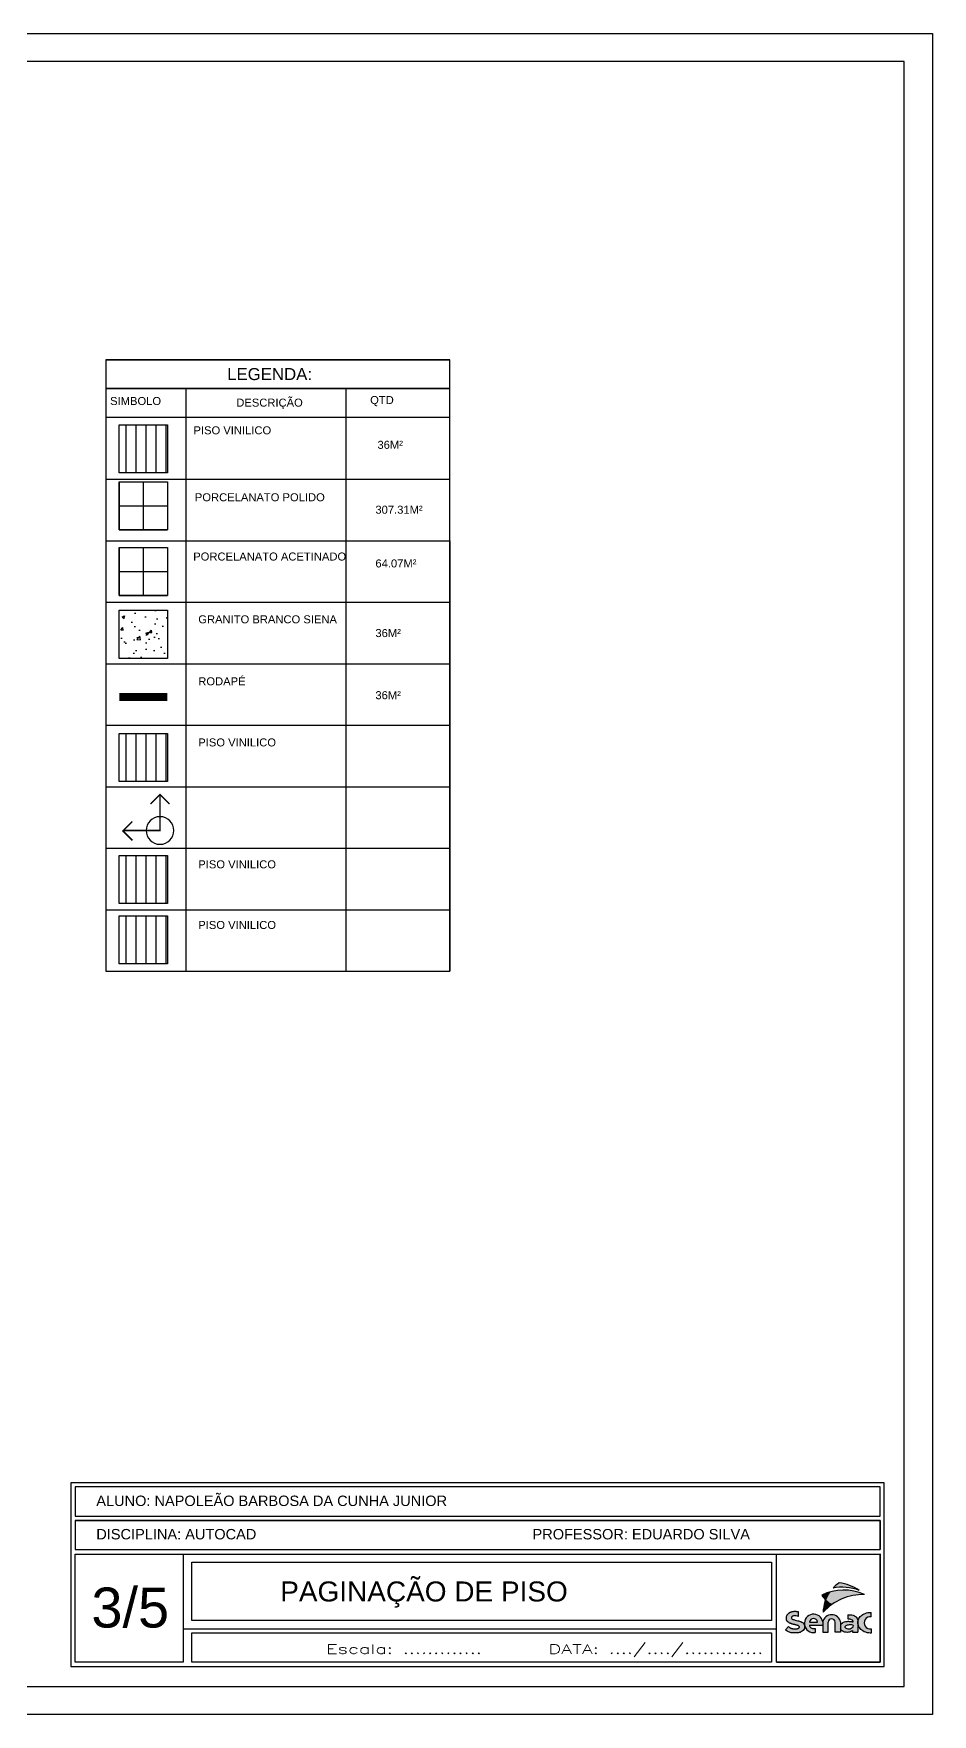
# Model space of a CAD drawing. Extents: x -39 to 242, y 20 to 69.
# Drawn here: x 141.49 to 152.71, y 37.49 to 58.49 of the extents above; entities that cross this region are included whole.
import ezdxf
from ezdxf.enums import TextEntityAlignment as Align

# ---------------------------------------------------------------- set-up
doc = ezdxf.new("R2010")
doc.units = 0
doc.header["$MEASUREMENT"] = 0
doc.layers.get('0').update_dxf_attribs({"linetype": 'CONTINUOUS'})
for name, color, linetype in [('01', 1, 'CONTINUOUS'), ('02', 2, 'CONTINUOUS'), ('CARIMBO', 2, 'CONTINUOUS'), ('hatch', 1, 'CONTINUOUS'), ('MOBILIARIO', 2, 'CONTINUOUS'), ('PRANCHA', 2, 'CONTINUOUS'), ('RODAPE', 160, 'CONTINUOUS'), ('Texto', 2, 'CONTINUOUS')]:
    doc.layers.add(name, color=color, linetype=linetype)
doc.styles.add('COPLAND', font='arial.ttf', dxfattribs={"height": 0.4})
doc.styles.add('R100-100', font='arial.ttf', dxfattribs={"height": 0.26})
doc.styles.add('R80-100', font='arial.ttf', dxfattribs={"height": 0.2})
doc.styles.add('ROMANS', font='romans.shx')

# ---------------------------------------------------------------- blocks, each defined once
blk = doc.blocks.new('dhsui')
at = {"layer": 'Texto', "color": 10, "const_width": 0.01942482417322192}
for points in [[(197.8058375287938, 84.81138902836415), (197.8058375287938, 85.26125067766611), (198.2556991780958, 85.26125067766611)], [(198.137558577842, 85.37939127791947), (198.2556991780958, 85.26125067766611), (198.137558577842, 85.14311007741276)], [(197.9185789686518, 84.91687936226384), (197.800438368398, 84.79873876200958), (197.6822977681447, 84.91687936226384)]]:
    blk.add_lwpolyline(points, dxfattribs=at)
at = {"layer": 'Texto', "color": 10}
blk.add_circle((197.8058375287938, 85.26125067766611), 0.1722280588032096, dxfattribs=at)
blk = doc.blocks.new('senac df')
at = {"layer": '01', "true_color": 0x293189}
h = blk.add_hatch(color=177, dxfattribs=at)
h.dxf.hatch_style = 1
h.paths.add_polyline_path([(23.12471126328184, 82.12019125206895, 0.122060802589952), (22.6253476645162, 82.30675493716714, 0.05607907093259493), (22.47227989289519, 82.1776000858851, -0.137222284474121)])
at = {"layer": '01', "true_color": 0xf8991e}
h = blk.add_hatch(color=30, dxfattribs=at)
h.dxf.hatch_style = 1
h.paths.add_polyline_path([(22.44204722868611, 81.76714917624855, -0.07746554295554431), (22.28575715491785, 81.88065218743425, 0.08687936141240542), (22.22726702009857, 81.57732143022167, -0.05318235970607735)])
h.paths.add_polyline_path([(22.39205478295402, 82.07984694884334, 0.04275965867840641), (22.18967337267238, 82.00361093599624, 0.0624523624756864), (22.28575715491785, 81.88065218743425, -0.06327505743186186)])
at = {"layer": '01', "true_color": 0xf26722}
h = blk.add_hatch(color=30, dxfattribs=at)
h.dxf.hatch_style = 1
h.paths.add_polyline_path([(22.44204722868611, 81.76714917624855, -0.1612747070521967), (23.25427099141837, 82.01639403080233, 0.1759057720063292), (22.39205478295402, 82.07984694884334, 0.06327505743186185), (22.28575715491785, 81.88065218743425, 0.0774655429555441)])
at = {"layer": '01', "true_color": 0x293189}
h = blk.add_hatch(color=177, dxfattribs=at)
h.dxf.hatch_style = 1
edge = h.paths.add_edge_path()
edge.add_spline(control_points=[(21.28400685629879, 81.13305418256323), (21.31646558337513, 81.11050911736248), (21.3747886334079, 81.06999930431274), (21.46562045382725, 81.0552096680025), (21.53128894327458, 81.05705917596401), (21.5718536865905, 81.05751180781141), (21.60434446767719, 81.05603429598374), (21.64784580459252, 81.0698664943803), (21.70033816715232, 81.094840833678), (21.75194185663629, 81.14053388243957), (21.76848782056344, 81.20719545105936), (21.75667407279239, 81.26179791722407), (21.73451244703251, 81.29884620810407), (21.7096236962975, 81.32326614640034), (21.67422464339397, 81.33963028758842), (21.63313200922257, 81.35291171285714), (21.58705951632012, 81.36043488389714), (21.53722064302235, 81.3755501828267), (21.48976503443583, 81.38680828744928), (21.45439555545753, 81.39937515608788), (21.43538372580585, 81.4221155861822), (21.43653274155031, 81.44372399995845), (21.44174935233349, 81.46280102205684), (21.46359033081978, 81.47367682720814), (21.48784753422252, 81.48556003062313), (21.52058544475745, 81.49172442414638), (21.56205142004298, 81.48524354291777), (21.59215934880299, 81.47655709050045), (21.61002540335551, 81.47140254685871)], knot_values=[0, 0, 0, 0, 0.1170465418040239, 0.2103135867818472, 0.2692988181208128, 0.3144219548998243, 0.3321721094722924, 0.366324336470911, 0.4490840558350866, 0.5070681563274516, 0.5654376660436878, 0.6459643796785843, 0.6674534803110195, 0.6943818134907365, 0.7491463655181009, 0.78236154089769, 0.8239652090854733, 0.8887703709138945, 0.9383756955747148, 0.9703618881101811, 1.000752297367376, 1.017988205684793, 1.033835485385243, 1.057256855152789, 1.085894329854917, 1.116536913852712, 1.154789815442737, 1.210616922878685, 1.210616922878685, 1.210616922878685, 1.210616922878685], degree=3, periodic=0)
edge.add_line((21.61002540335551, 81.47140254685871), (21.61027989235822, 81.58064914836669))
edge.add_line((21.61027989235822, 81.58064914836669), (21.60141912716766, 81.58224368998309))
edge.add_line((21.60141912716766, 81.58224368998309), (21.59255245922158, 81.58379822849547))
edge.add_line((21.59255245922158, 81.58379822849547), (21.58367398576451, 81.58527276079981))
edge.add_line((21.58367398576451, 81.58527276079981), (21.57477780404093, 81.5866272837921))
edge.add_line((21.57477780404093, 81.5866272837921), (21.56341220626393, 81.58811550501335))
edge.add_line((21.56341220626393, 81.58811550501335), (21.55690947087701, 81.58881849025856))
edge.add_line((21.55690947087701, 81.58881849025856), (21.54793426751366, 81.58960031447236))
edge.add_line((21.54793426751366, 81.58960031447236), (21.53893845257091, 81.5901616052132))
edge.add_line((21.53893845257091, 81.5901616052132), (21.52992811838224, 81.5904968183754))
edge.add_line((21.52992811838224, 81.5904968183754), (21.52090935728112, 81.59060040985335))
edge.add_line((21.52090935728112, 81.59060040985335), (21.51188826160103, 81.59046683554136))
edge.add_line((21.51188826160103, 81.59046683554136), (21.50287092367547, 81.59009055133383))
edge.add_line((21.50287092367547, 81.59009055133383), (21.4938634358379, 81.58946601312509))
edge.add_line((21.4938634358379, 81.58946601312509), (21.48089127582807, 81.58811550501335))
edge.add_line((21.48089127582807, 81.58811550501335), (21.47590260101572, 81.58744991233503))
edge.add_line((21.47590260101572, 81.58744991233503), (21.46696583646846, 81.58604555323193))
edge.add_line((21.46696583646846, 81.58604555323193), (21.45807527793971, 81.58436610752086))
edge.add_line((21.45807527793971, 81.58436610752086), (21.44924471851154, 81.58240303974635))
edge.add_line((21.44924471851154, 81.58240303974635), (21.44048795126605, 81.58014781445293))
edge.add_line((21.44048795126605, 81.58014781445293), (21.4318187692853, 81.57759189618508))
edge.add_line((21.4318187692853, 81.57759189618508), (21.42325096565139, 81.57472674948737))
edge.add_line((21.42325096565139, 81.57472674948737), (21.41479833344638, 81.57154383890429))
edge.add_line((21.41479833344638, 81.57154383890429), (21.40647466575237, 81.56803462898036))
edge.add_line((21.40647466575237, 81.56803462898036), (21.39902077334204, 81.56454898157668))
edge.add_line((21.39902077334204, 81.56454898157668), (21.39027144124424, 81.56000519410588))
edge.add_line((21.39027144124424, 81.56000519410588), (21.38242980410651, 81.55547812968182))
edge.add_line((21.38242980410651, 81.55547812968182), (21.37479212306688, 81.55061024757843))
edge.add_line((21.37479212306688, 81.55061024757843), (21.36738167581602, 81.54540240325956))
edge.add_line((21.36738167581602, 81.54540240325956), (21.36022174004463, 81.53985545218903))
edge.add_line((21.36022174004463, 81.53985545218903), (21.35333559344336, 81.53397024983066))
edge.add_line((21.35333559344336, 81.53397024983066), (21.34674651370291, 81.52774765164827))
edge.add_line((21.34674651370291, 81.52774765164827), (21.34047777851395, 81.5211885131057))
edge.add_line((21.34047777851395, 81.5211885131057), (21.33740300136958, 81.51770406059543))
edge.add_line((21.33740300136958, 81.51770406059543), (21.32900341072503, 81.5070769325958))
edge.add_line((21.32900341072503, 81.5070769325958), (21.32386827407533, 81.49956066537389))
edge.add_line((21.32386827407533, 81.49956066537389), (21.31918714589766, 81.49176965823648))
edge.add_line((21.31918714589766, 81.49176965823648), (21.31499959976189, 81.48372822549725))
edge.add_line((21.31499959976189, 81.48372822549725), (21.31134520923789, 81.47546068146984))
edge.add_line((21.31134520923789, 81.47546068146984), (21.30705412994644, 81.46305142626989))
edge.add_line((21.30705412994644, 81.46305142626989), (21.30579287346346, 81.45834451935376))
edge.add_line((21.30579287346346, 81.45834451935376), (21.30394640300157, 81.44954458348867))
edge.add_line((21.30394640300157, 81.44954458348867), (21.30271491121314, 81.44061594170078))
edge.add_line((21.30271491121314, 81.44061594170078), (21.3020883785785, 81.43158300435645))
edge.add_line((21.3020883785785, 81.43158300435645), (21.30200122359611, 81.42560140269401))
edge.add_line((21.30200122359611, 81.42560140269401), (21.30262388800599, 81.4133256592191))
edge.add_line((21.30262388800599, 81.4133256592191), (21.30381150133709, 81.4042287907934))
edge.add_line((21.30381150133709, 81.4042287907934), (21.30564397282161, 81.39526330037161))
edge.add_line((21.30564397282161, 81.39526330037161), (21.30814542054489, 81.38651251626551))
edge.add_line((21.30814542054489, 81.38651251626551), (21.31133996259226, 81.37805976678688))
edge.add_line((21.31133996259226, 81.37805976678688), (21.31625623466846, 81.3681932247544))
edge.add_line((21.31625623466846, 81.3681932247544), (21.3198973691189, 81.36237360832531))
edge.add_line((21.3198973691189, 81.36237360832531), (21.3252330157514, 81.3552248669752))
edge.add_line((21.3252330157514, 81.3552248669752), (21.33118521595607, 81.34851947596981))
edge.add_line((21.33118521595607, 81.34851947596981), (21.33768033002407, 81.34223453915264))
edge.add_line((21.33768033002407, 81.34223453915264), (21.34464471824657, 81.33634716036723))
edge.add_line((21.34464471824657, 81.33634716036723), (21.35200474091472, 81.33083444345712))
edge.add_line((21.35200474091472, 81.33083444345712), (21.35968675831968, 81.32567349226582))
edge.add_line((21.35968675831968, 81.32567349226582), (21.36761713075262, 81.32084141063689))
edge.add_line((21.36761713075262, 81.32084141063689), (21.37572221850469, 81.31631530241384))
edge.add_line((21.37572221850469, 81.31631530241384), (21.38252190673995, 81.31277837059645))
edge.add_line((21.38252190673995, 81.31277837059645), (21.3921825084608, 81.3080930340756))
edge.add_line((21.3921825084608, 81.3080930340756), (21.40048020095614, 81.30436687983075))
edge.add_line((21.40048020095614, 81.30436687983075), (21.40882460477397, 81.30088442563245))
edge.add_line((21.40882460477397, 81.30088442563245), (21.41721880150171, 81.29763627717368))
edge.add_line((21.41721880150171, 81.29763627717368), (21.42566587272681, 81.29461304014748))
edge.add_line((21.42566587272681, 81.29461304014748), (21.43416890003672, 81.29180532024687))
edge.add_line((21.43416890003672, 81.29180532024687), (21.44273096501888, 81.28920372316486))
edge.add_line((21.44273096501888, 81.28920372316486), (21.45563520689348, 81.28568162543965))
edge.add_line((21.45563520689348, 81.28568162543965), (21.46004410187105, 81.28458047636762))
edge.add_line((21.46004410187105, 81.28458047636762), (21.46879082113562, 81.2825195194357))
edge.add_line((21.46879082113562, 81.2825195194357), (21.47757881625251, 81.28056839945071))
edge.add_line((21.47757881625251, 81.28056839945071), (21.48639119629105, 81.2786787513254))
edge.add_line((21.48639119629105, 81.2786787513254), (21.49521107032059, 81.27680220997256))
edge.add_line((21.49521107032059, 81.27680220997256), (21.50402154741044, 81.2748904103049))
edge.add_line((21.50402154741044, 81.2748904103049), (21.51280573662996, 81.27289498723523))
edge.add_line((21.51280573662996, 81.27289498723523), (21.52154674704849, 81.27076757567627))
edge.add_line((21.52154674704849, 81.27076757567627), (21.53104797537526, 81.26822962270319))
edge.add_line((21.53104797537526, 81.26822962270319), (21.5388398260142, 81.26594388048295))
edge.add_line((21.5388398260142, 81.26594388048295), (21.54741787756869, 81.26330143707925))
edge.add_line((21.54741787756869, 81.26330143707925), (21.5560109645796, 81.26065042734459))
edge.add_line((21.5560109645796, 81.26065042734459), (21.56466821863919, 81.2581088220049))
edge.add_line((21.56466821863919, 81.2581088220049), (21.56967408649882, 81.25674807772091))
edge.add_line((21.56967408649882, 81.25674807772091), (21.58225741524553, 81.25356507522602))
edge.add_line((21.58225741524553, 81.25356507522602), (21.59095393375545, 81.25103824579931))
edge.add_line((21.59095393375545, 81.25103824579931), (21.59933845212823, 81.24778726687393))
edge.add_line((21.59933845212823, 81.24778726687393), (21.60784018305924, 81.24297013313651))
edge.add_line((21.60784018305924, 81.24297013313651), (21.61439392408964, 81.23753013402138))
edge.add_line((21.61439392408964, 81.23753013402138), (21.62047541921132, 81.23037191948255))
edge.add_line((21.62047541921132, 81.23037191948255), (21.62504685447532, 81.22224641818048))
edge.add_line((21.62504685447532, 81.22224641818048), (21.62807296550375, 81.2103623007516))
edge.add_line((21.62807296550375, 81.2103623007516), (21.62800909778742, 81.2044136168343))
edge.add_line((21.62800909778742, 81.2044136168343), (21.62607800012857, 81.19543092287941))
edge.add_line((21.62607800012857, 81.19543092287941), (21.62225515607517, 81.18696378475377))
edge.add_line((21.62225515607517, 81.18696378475377), (21.61703684739882, 81.17959149744274))
edge.add_line((21.61703684739882, 81.17959149744274), (21.61038358105654, 81.17318108818036))
edge.add_line((21.61038358105654, 81.17318108818036), (21.60295157922229, 81.16806173422633))
edge.add_line((21.60295157922229, 81.16806173422633), (21.59486378404953, 81.16386435634273))
edge.add_line((21.59486378404953, 81.16386435634273), (21.58346666506031, 81.1593119196192))
edge.add_line((21.58346666506031, 81.1593119196192), (21.57771581704531, 81.15736874995044))
edge.add_line((21.57771581704531, 81.15736874995044), (21.56899427446207, 81.15480632912745))
edge.add_line((21.56899427446207, 81.15480632912745), (21.56021446651854, 81.15272241172728))
edge.add_line((21.56021446651854, 81.15272241172728), (21.5513819819902, 81.15115926752513))
edge.add_line((21.5513819819902, 81.15115926752513), (21.54208167553236, 81.15012654772491))
edge.add_line((21.54208167553236, 81.15012654772491), (21.53358203731346, 81.14974735541782))
edge.add_line((21.53358203731346, 81.14974735541782), (21.52463037543287, 81.14987060628899))
edge.add_line((21.52463037543287, 81.14987060628899), (21.51565786254397, 81.15045309045176))
edge.add_line((21.51565786254397, 81.15045309045176), (21.50667493726533, 81.15141897737024))
edge.add_line((21.50667493726533, 81.15141897737024), (21.49769203821551, 81.15269243650853))
edge.add_line((21.49769203821551, 81.15269243650853), (21.48871960401306, 81.15419763733073))
edge.add_line((21.48871960401306, 81.15419763733073), (21.48092391812293, 81.15563786146711))
edge.add_line((21.48092391812293, 81.15563786146711), (21.47085168350739, 81.15763399560852))
edge.add_line((21.47085168350739, 81.15763399560852), (21.46199494153017, 81.1595736551165))
edge.add_line((21.46199494153017, 81.1595736551165), (21.45322411816791, 81.16174381941956))
edge.add_line((21.45322411816791, 81.16174381941956), (21.44456547854222, 81.16421052900455))
edge.add_line((21.44456547854222, 81.16421052900455), (21.43604528777472, 81.16703982435831))
edge.add_line((21.43604528777472, 81.16703982435831), (21.42515810795992, 81.17128489370447))
edge.add_line((21.42515810795992, 81.17128489370447), (21.41158022342302, 81.17830863682875))
edge.add_line((21.41158022342302, 81.17830863682875), (21.40388446952105, 81.1830455882821))
edge.add_line((21.40388446952105, 81.1830455882821), (21.39646837049671, 81.1882241919472))
edge.add_line((21.39646837049671, 81.1882241919472), (21.38619779183591, 81.1965123246942))
edge.add_line((21.38619779183591, 81.1965123246942), (21.38259271598842, 81.19976427059947))
edge.add_line((21.38259271598842, 81.19976427059947), (21.37612130740367, 81.20601930224241))
edge.add_line((21.37612130740367, 81.20601930224241), (21.36985001607406, 81.21247512093727))
edge.add_line((21.36985001607406, 81.21247512093727), (21.36367878337201, 81.2190313331581))
edge.add_line((21.36367878337201, 81.2190313331581), (21.28400685629879, 81.13305418256323))
edge = h.paths.add_edge_path()
edge.add_arc((21.98940851089095, 81.29533893875042), 0.2303844568207524, 9.120407305466284, 278.663521106106)
edge.add_line((22.02411165303033, 81.06758317072193), (22.02411165303033, 81.16631278986004))
edge.add_spline(control_points=[(22.02411165303033, 81.16631278986003), (22.01052378622247, 81.16578520698667), (21.98365020946837, 81.16474177323494), (21.93509773939263, 81.17428885824167), (21.89176911706384, 81.20648546959453), (21.88815512293883, 81.24042006657842), (21.88701341003855, 81.25114049550061)], knot_values=[0, 0, 0, 0, 0.04058585779034729, 0.08026919750412398, 0.1488738225000278, 0.1805558110187339, 0.1805558110187339, 0.1805558110187339, 0.1805558110187339], degree=3, periodic=0)
edge.add_line((21.88701341003855, 81.25114049550061), (22.21688031199379, 81.25114049550061))
edge.add_line((22.21688031199379, 81.25114049550061), (22.21688031199379, 81.33185712117542))
h.paths.add_polyline_path([(21.887971521842, 81.33033298420486, -0.8846075214404191), (22.08568952886458, 81.33033298420486)], flags=16)
h.paths.add_polyline_path([(22.35249351663758, 81.32505067618348, -1), (22.52328813003926, 81.32505067618348), (22.52328813003926, 81.0791812096532), (22.65890133468305, 81.0791812096532), (22.65890133468305, 81.33185712117542, 0.8201310592314983), (22.21688031199379, 81.33185712117542), (22.21688031199379, 81.25114049550061), (22.21688031199379, 81.0791812096532), (22.35249351663758, 81.0791812096532)])
edge = h.paths.add_edge_path()
edge.add_spline(control_points=[(23.09125295282868, 81.32993564227725), (23.09158395652497, 81.34191595425283), (23.09264669990266, 81.36290681089726), (23.08574394868253, 81.40197516551237), (23.06580478769608, 81.43880734057905), (23.02819690223114, 81.47599562929733), (22.97467822814584, 81.50548177820937), (22.90888241160081, 81.51419530570011), (22.86453322236353, 81.51322152555201), (22.84575992481211, 81.51280931814114)], knot_values=[0, 0, 0, 3.601025033717065e-11, 0.03589685289229289, 0.06283103389165084, 0.1181243715006328, 0.1579725824448673, 0.2205898683946723, 0.2974174022543364, 0.3538105935848078, 0.3538105935848078, 0.3538105935848078, 0.3538105935848078], degree=3, periodic=0)
edge.add_line((22.84575992481211, 81.51280931814114), (22.84575992481211, 81.40792220634927))
edge.add_spline(control_points=[(22.84575992481211, 81.40792220634927), (22.8533909951331, 81.4079212335589), (22.86923304967899, 81.40791921405211), (22.89740313573231, 81.40793781105228), (22.93092513012447, 81.39447067986168), (22.95564869388534, 81.37485699007907), (22.96970223859372, 81.35114329709235), (22.96617419328636, 81.33916875990525), (22.96731548700491, 81.32499088318507), (22.94973335908056, 81.33547180329337), (22.92619184848442, 81.33682704931134), (22.8871396957258, 81.33803641866196), (22.83621574269645, 81.34230210203228), (22.78372369298665, 81.33574847434105), (22.73234531402221, 81.32198237504457), (22.70087768813024, 81.29797254189299), (22.67379212663221, 81.27949384393676), (22.6638285314243, 81.26185429145096), (22.65890133468305, 81.2512058303841)], knot_values=[0, 0, 0, 0, 0.02292818971989163, 0.04759877931963437, 0.08384156327373264, 0.1286360896759426, 0.1409286221694976, 0.1628370626423538, 0.1651654007277449, 0.179695667776556, 0.1964941945974233, 0.250687206844104, 0.2876467794412468, 0.3519702982388161, 0.4080017012140835, 0.4440341584914037, 0.4702679379263926, 0.5047630191383674, 0.5047630191383674, 0.5047630191383674, 0.5047630191383674], degree=3, periodic=0)
edge.add_line((22.65890133468305, 81.25120583038411), (22.65890133468305, 81.16200879609012))
edge.add_spline(control_points=[(22.65890133468305, 81.16200879609013), (22.66999565155044, 81.14202706914591), (22.69277406892438, 81.10100136908446), (22.76259252954079, 81.0765703738626), (22.82558544912181, 81.06888819090591), (22.88407176357233, 81.07894713987373), (22.92722512830711, 81.09741788415171), (22.95184725665542, 81.11569141948345), (22.96150043515991, 81.12285561325132)], knot_values=[0, 0, 0, 0, 0.06639583106812998, 0.1363213228933658, 0.2095361815275619, 0.2566538939424002, 0.312487827447, 0.3484940224273204, 0.3484940224273204, 0.3484940224273204, 0.3484940224273204], degree=3, periodic=0)
edge.add_line((22.96150043515991, 81.12285561325132), (22.96150043515991, 81.07760761643601))
edge.add_line((22.96150043515991, 81.07760761643601), (23.09125295282934, 81.07909921156127))
edge.add_spline(control_points=[(23.09125295282934, 81.07909921156127), (23.09157820329625, 81.13961669012596), (23.09202768300677, 81.22324878757945), (23.09061368797357, 81.30679815924846), (23.09125295282834, 81.32993564226524)], knot_values=[0.3538105935487975, 0.3538105935487975, 0.3538105935487975, 0.3538105935487975, 0.53531971242283, 0.6046470242527817, 0.6046470242527817, 0.6046470242527817, 0.6046470242887919], degree=3, periodic=0)
edge = h.paths.add_edge_path(flags=16)
edge.add_spline(control_points=[(22.97061851619696, 81.24510004490003), (22.96724697184049, 81.24987670694169), (22.9540303075651, 81.26860152022803), (22.90662190676688, 81.2620242274925), (22.87045195987911, 81.26685032215104), (22.83821018600077, 81.25901407995772), (22.81414949221391, 81.25535790086471), (22.79189000838034, 81.23771705925934), (22.77636590664713, 81.21869177479678), (22.77652162703908, 81.18841059752876), (22.80728045852707, 81.16509806938647), (22.84760257896781, 81.1501755759108), (22.90281311022319, 81.14760959691822), (22.94510657397944, 81.18005641963171), (22.97287120575668, 81.21550358762087), (22.97121593621086, 81.23725097584261), (22.97061851619696, 81.24510004490003)], knot_values=[0, 0, 0, 0, 0.01688874586801269, 0.06620493772864, 0.1223245729698048, 0.1300604124884419, 0.1654732948244443, 0.19348934545682, 0.2133214933409269, 0.2373426305082509, 0.2747180988150443, 0.3185455175290917, 0.368519057532726, 0.4312014026625527, 0.4720084276659519, 0.4950541753922108, 0.4950541753922108, 0.4950541753922108, 0.4950541753922108], degree=3, periodic=0)
edge = h.paths.add_edge_path()
edge.add_line((23.42374192811599, 81.46090294035295), (23.42374192811599, 81.56927610362206))
edge.add_spline(control_points=[(23.42374192811599, 81.56927610362206), (23.40854453227118, 81.56973349668993), (23.36997673950542, 81.57089426404994), (23.30529012530925, 81.55785582558926), (23.22600062001092, 81.5277903423458), (23.14643860713173, 81.46850542386704), (23.09989571005954, 81.39397539067501), (23.09201303945634, 81.34362761074244), (23.09125295282834, 81.32993564226521)], knot_values=[0.481185068371087, 0.481185068371087, 0.481185068371087, 0.481185068371087, 0.5267023306364078, 0.5966983021013849, 0.677380729316007, 0.7795732016108928, 0.8895853863061398, 0.9302280848494399, 0.9302280848494399, 0.9302280848494399, 0.9302280848494399], degree=3, periodic=0)
edge.add_spline(control_points=[(23.09125295282834, 81.32993564226521), (23.09004188804634, 81.30811989099647), (23.09507498353152, 81.25887118128858), (23.13282261579204, 81.17837666644954), (23.21992592191621, 81.09076891295494), (23.3325561271991, 81.0574116884823), (23.40506332484619, 81.05508120004194), (23.42408285875149, 81.05446988412646)], knot_values=[0, 0, 0, 0, 0.06475701458016092, 0.1443490612267846, 0.2632332803439829, 0.4240136211683113, 0.4811850683710871, 0.4811850683710871, 0.4811850683710871, 0.4811850683710871], degree=3, periodic=0)
edge.add_line((23.42408285875149, 81.05446988412646), (23.42374192811599, 81.15859183140307))
edge.add_arc((23.40226743769431, 81.30974738587801), 0.1526733617482022, 81.91416705569912, 278.0858329443009, ccw=False)
at = {"color": 2, "linetype": 'Continuous'}
for p, q in [((21.06165171517808, 80.32818140833248), (21.06165171517808, 83.03167147656475)), ((21.06165171517808, 80.3803082527289), (21.06165171517808, 83.02499643642767)), ((23.64651720957242, 83.03085036924813), (23.64651720957242, 80.32818140833248)), ((23.64651720957242, 80.32818140833248), (21.06165171517808, 80.32818140833248))]:
    blk.add_line(p, q, dxfattribs=at)
at = {"layer": '01', "color": 177, "true_color": 0x293189}
for p, q in [((23.42374192811599, 81.46090294035295), (23.42374192811599, 81.56927610362206)), ((21.88797152184202, 81.33033298420486), (22.08568952886458, 81.33033298420486)), ((22.02411165303033, 81.16631278986004), (22.02411165303033, 81.06758317072193)), ((23.42374192811599, 81.15859183140307), (23.42408285875149, 81.05446988412646))]:
    blk.add_line(p, q, dxfattribs=at)
at = {"layer": '01'}
blk.add_lwpolyline([(21.06165171517808, 83.02499643642767), (23.64651720957242, 83.02499643642767), (23.64651720957242, 80.32818140833248), (21.06165171517808, 80.32818140833248)], close=True, dxfattribs=at)
at = {"layer": '01', "color": 177, "true_color": 0x293189}
for points in [[(21.61002540335551, 81.47140254685871), (21.61027989235822, 81.58064914836669), (21.60141912716765, 81.58224368998309), (21.59255245922158, 81.58379822849547), (21.58367398576451, 81.58527276079981), (21.57477780404093, 81.5866272837921), (21.56341220626393, 81.58811550501335), (21.55690947087701, 81.58881849025856), (21.54793426751366, 81.58960031447236), (21.53893845257091, 81.5901616052132), (21.52992811838224, 81.5904968183754), (21.52090935728112, 81.59060040985335), (21.51188826160103, 81.59046683554136), (21.50287092367547, 81.59009055133383), (21.4938634358379, 81.58946601312509), (21.48089127582807, 81.58811550501335), (21.47590260101572, 81.58744991233503), (21.46696583646846, 81.58604555323193), (21.45807527793971, 81.58436610752086), (21.44924471851154, 81.58240303974635), (21.44048795126605, 81.58014781445293), (21.4318187692853, 81.57759189618508), (21.42325096565139, 81.57472674948737), (21.41479833344638, 81.57154383890429), (21.40647466575237, 81.56803462898036), (21.39902077334204, 81.56454898157668), (21.39027144124424, 81.56000519410588), (21.38242980410651, 81.55547812968182), (21.37479212306688, 81.55061024757843), (21.36738167581602, 81.54540240325956), (21.36022174004463, 81.53985545218903), (21.35333559344336, 81.53397024983066), (21.34674651370291, 81.52774765164827), (21.34047777851395, 81.5211885131057), (21.33740300136958, 81.51770406059543), (21.32900341072503, 81.5070769325958), (21.32386827407533, 81.49956066537389), (21.31918714589766, 81.49176965823648), (21.31499959976189, 81.48372822549725), (21.31134520923789, 81.47546068146984), (21.30705412994644, 81.46305142626989), (21.30579287346346, 81.45834451935376), (21.30394640300157, 81.44954458348867), (21.30271491121314, 81.44061594170078), (21.3020883785785, 81.43158300435645), (21.30200122359611, 81.42560140269401), (21.30262388800599, 81.4133256592191), (21.30381150133709, 81.4042287907934), (21.30564397282161, 81.39526330037161), (21.30814542054489, 81.38651251626551), (21.31133996259226, 81.37805976678688), (21.31625623466846, 81.3681932247544), (21.3198973691189, 81.36237360832531), (21.3252330157514, 81.3552248669752), (21.33118521595607, 81.34851947596981), (21.33768033002407, 81.34223453915264), (21.34464471824657, 81.33634716036723), (21.35200474091472, 81.33083444345712), (21.35968675831968, 81.32567349226582), (21.36761713075262, 81.32084141063689), (21.37572221850469, 81.31631530241384), (21.38252190673995, 81.31277837059645), (21.3921825084608, 81.3080930340756), (21.40048020095614, 81.30436687983075), (21.40882460477397, 81.30088442563245), (21.41721880150171, 81.29763627717368), (21.42566587272681, 81.29461304014748), (21.43416890003672, 81.29180532024687), (21.44273096501888, 81.28920372316486), (21.45563520689348, 81.28568162543965), (21.46004410187105, 81.28458047636762), (21.46879082113562, 81.2825195194357), (21.47757881625251, 81.28056839945071), (21.48639119629105, 81.2786787513254), (21.49521107032058, 81.27680220997256), (21.50402154741044, 81.2748904103049), (21.51280573662996, 81.27289498723523), (21.52154674704849, 81.27076757567627), (21.53104797537526, 81.26822962270319), (21.5388398260142, 81.26594388048295), (21.54741787756869, 81.26330143707925), (21.5560109645796, 81.26065042734459), (21.56466821863919, 81.2581088220049), (21.56967408649882, 81.25674807772091), (21.58225741524553, 81.25356507522602), (21.59095393375545, 81.25103824579931), (21.59933845212823, 81.24778726687393), (21.60784018305924, 81.24297013313651), (21.61439392408964, 81.23753013402138), (21.62047541921132, 81.23037191948255), (21.62504685447532, 81.22224641818048), (21.62807296550375, 81.2103623007516), (21.62800909778742, 81.2044136168343), (21.62607800012857, 81.19543092287941), (21.62225515607517, 81.18696378475377), (21.61703684739882, 81.17959149744274), (21.61038358105654, 81.17318108818036), (21.60295157922229, 81.16806173422633), (21.59486378404953, 81.16386435634273), (21.58346666506031, 81.1593119196192), (21.57771581704531, 81.15736874995044), (21.56899427446207, 81.15480632912745), (21.56021446651854, 81.15272241172728), (21.5513819819902, 81.15115926752513), (21.54208167553236, 81.15012654772491), (21.53358203731346, 81.14974735541782), (21.52463037543287, 81.14987060628899), (21.51565786254397, 81.15045309045176), (21.50667493726533, 81.15141897737024), (21.4976920382155, 81.15269243650853), (21.48871960401306, 81.15419763733073), (21.48092391812293, 81.15563786146711), (21.47085168350739, 81.15763399560852), (21.46199494153017, 81.1595736551165), (21.45322411816791, 81.16174381941956), (21.44456547854222, 81.16421052900455), (21.43604528777472, 81.16703982435831), (21.42768981098703, 81.1702977459677), (21.42344446375716, 81.17217134966555), (21.41158022342302, 81.17830863682875), (21.40388446952105, 81.1830455882821), (21.39646837049671, 81.1882241919472), (21.38619779183591, 81.1965123246942), (21.38259271598842, 81.19976427059947), (21.37612130740367, 81.20601930224241), (21.36985001607406, 81.21247512093727), (21.36367878337201, 81.2190313331581), (21.28400685629879, 81.13305418256323)], [(22.84575992481211, 81.51280931814114), (22.84575992481211, 81.40792220634927)], [(21.88701341003855, 81.25114049550061), (22.21688031199379, 81.25114049550061)], [(22.21688031199379, 81.33185712117542), (22.21688031199379, 81.0791812096532), (22.35249351663758, 81.0791812096532), (22.35249351663758, 81.32505067618348)], [(22.65890133468305, 81.33185712117542), (22.65890133468305, 81.0791812096532), (22.52328813003926, 81.0791812096532), (22.52328813003926, 81.32505067618348)], [(22.96150043515991, 81.12285561325132), (22.96150043515991, 81.07760761643601), (23.09125295282934, 81.07909921156127)]]:
    blk.add_lwpolyline(points, dxfattribs=at)
for centre, radius, start, end in [((23.1227742372673, 81.56194872012946), 0.8956391551383163, 123.7373921555034, 136.5763208705959), ((22.69587407558585, 80.98263809051144), 1.21570083857851, 69.34445468579513, 100.5982916872857), ((22.49861029658166, 81.20593494518114), 1.108091609564405, 55.59587831047986, 83.43245441538109), ((21.98940851089095, 81.29533893875042), 0.2303844568207547, 9.120407305466143, 278.6635211061068), ((21.98683052535329, 81.31818136848463), 0.09960303378841745, 7.007568778803408, 172.9924312211956), ((22.43789082333842, 81.28774494206775), 0.2253697638780394, 11.28751524698183, 168.7124847530182), ((22.43789082333842, 81.32505067618348), 0.08539730670083756, 0, 180), ((23.40226743769431, 81.30974738587801), 0.1526733617482022, 81.91416705569911, 278.0858329443009)]:
    blk.add_arc(centre, radius, start, end, dxfattribs=at)
at = {"layer": '01', "color": 30, "true_color": 0xf8991e}
for centre, radius, start, end in [((22.73577305368395, 80.86064269956681), 1.266728562513502, 65.83784470866426, 115.5380407376259), ((22.72800565473254, 82.32525968973233), 0.6271041115222318, 210.857941953553, 242.8708132063565), ((23.1227742372673, 81.56194872012946), 0.8956391551383163, 144.672850028238, 179.0165295301141), ((23.22447681849258, 80.6654506602931), 1.351271876072003, 88.73658384991577, 137.5595112656138)]:
    blk.add_arc(centre, radius, start, end, dxfattribs=at)
at = {"layer": '01', "color": 177, "true_color": 0x293189}
for points in [[(21.61002540335551, 81.47140254685871), (21.55601509955147, 81.48552887007676), (21.51798743050074, 81.48967385097225), (21.48784529361183, 81.48415845997687), (21.46161418723932, 81.47266785443193), (21.4425166312725, 81.45910894894948), (21.43722434809297, 81.44417147886074), (21.43722434809297, 81.42693557054332), (21.45515524426128, 81.4023986608475), (21.48430420910404, 81.38922845350245), (21.53219226915689, 81.37628929050481), (21.59488663237357, 81.35988423578186), (21.63560245485655, 81.35133514189926), (21.66727757063097, 81.34133839662022), (21.71574472917462, 81.31584152031226), (21.73478593617205, 81.29680031331483), (21.74608271983277, 81.27852015672596), (21.76275749213505, 81.19973879105169), (21.7467815067381, 81.14359818582597), (21.70578055607895, 81.10259723516681), (21.63191508450871, 81.06527347250892), (21.59878013276864, 81.05700004624475), (21.58102997819617, 81.05700004624475), (21.53590684141716, 81.05700004624475), (21.47692161007819, 81.05700004624475), (21.38528985244864, 81.07438862504273), (21.28400685629879, 81.13305418256323)], [(22.84575992481211, 81.51280931814114), (22.90215311614259, 81.51280931814114), (22.97786631463464, 81.49977162152476), (23.03269328029774, 81.46952383919452), (23.06087022047456, 81.4413468990177), (23.08647569252469, 81.39233962420028), (23.09125295282934, 81.36583249515755), (23.09125295282934, 81.32993564230127), (23.09125295282934, 81.2606083304353), (23.09125295282934, 81.07909921156127)], [(23.42408285875149, 81.05446988412646), (23.36699873884595, 81.05762862277817), (23.21441354039337, 81.10830480267339), (23.13034970287953, 81.19236864018723), (23.09771068683347, 81.2649605717013), (23.09771068683347, 81.37036028482476), (23.15287253826261, 81.46554353402507), (23.23423708517794, 81.52737485213333), (23.30933854288446, 81.55686086765931), (23.37822466585067, 81.56927610362206), (23.42374192811599, 81.56927610362206)], [(21.88701341003855, 81.25114049550061), (21.89317615441485, 81.22006367168845), (21.9447709283977, 81.17484670730022), (21.98352579523998, 81.16631278986003), (22.02411165303033, 81.16631278986003)], [(22.96150043515991, 81.12285561325132), (22.93194162817031, 81.10229538449985), (22.88071559122216, 81.08008454774878), (22.83426621009187, 81.07217671518728), (22.7614243245755, 81.07955744951698), (22.69755604771706, 81.10802528431583), (22.65890133468305, 81.16200879609013)], [(22.97061851619696, 81.24510004490003), (22.95969422817643, 81.25797986121233), (22.91082629479013, 81.26461400518016), (22.85473232449601, 81.26291696179698), (22.84718107361334, 81.26123713348281), (22.81304750944469, 81.2518046347424), (22.79054427404503, 81.23511621092277), (22.77922525605129, 81.21883143516888), (22.77922525605129, 81.19481029800156), (22.80565370314105, 81.1683818509118), (22.8466436847217, 81.152868500495), (22.89661722472533, 81.152868500495), (22.94900266762863, 81.18729003100717), (22.9703700720637, 81.2220556363857), (22.97061851619696, 81.24510004490003)]]:
    blk.add_spline(points, degree=3, dxfattribs=at)
blk.add_open_spline([(22.84575992481211, 81.40792220634927), (22.8533909951331, 81.4079212335589), (22.86923304967899, 81.40791921405211), (22.89740313573231, 81.40793781105228), (22.93092513012447, 81.39447067986168), (22.95564869388534, 81.37485699007907), (22.96970223859372, 81.35114329709235), (22.96617419328636, 81.33916875990525), (22.96731548700491, 81.32499088318507), (22.94973335908056, 81.33547180329337), (22.92619184848442, 81.33682704931134), (22.8871396957258, 81.33803641866196), (22.83621574269645, 81.34230210203228), (22.78372369298665, 81.33574847434105), (22.73234531402221, 81.32198237504457), (22.70087768813024, 81.29797254189299), (22.67379212663221, 81.27949384393676), (22.6638285314243, 81.26185429145096), (22.65890133468305, 81.2512058303841)], degree=3, knots=[0, 0, 0, 0, 0.02292818971989163, 0.04759877931963437, 0.08384156327373264, 0.1286360896759426, 0.1409286221694976, 0.1628370626423538, 0.1651654007277449, 0.179695667776556, 0.1964941945974233, 0.250687206844104, 0.2876467794412468, 0.3519702982388161, 0.4080017012140835, 0.4440341584914037, 0.4702679379263926, 0.5047630191383674, 0.5047630191383674, 0.5047630191383674, 0.5047630191383674], dxfattribs=at)

msp = doc.modelspace()

# ---------------------------------------------------------------- hatches: boundary and pattern name
at = {"layer": 'hatch'}
h = msp.add_hatch(dxfattribs=at)
h.set_pattern_fill('ANSI31', color=17, angle=45)
h.set_pattern_definition([(90, (33.02234365624685, 21.40199677676659), (-0.125, 0), [])])
h.paths.add_polyline_path([(143.1638313844412, 53.00406132478033), (143.1638313844412, 53.60406132478033), (142.5638313844412, 53.60406132478033), (142.5638313844412, 53.00406132478033)])
at = {"layer": 'hatch', "true_color": 0x636466}
h = msp.add_hatch(dxfattribs=at)
h.set_pattern_fill('ANSI37', color=251, scale=2.4, angle=45)
h.set_pattern_definition([(90, (143.1638313844412, 52.29051219755933), (-0.3, 0), []), (180, (143.1638313844412, 52.29051219755933), (-2.775557561562891e-17, -0.3), [])])
h.paths.add_polyline_path([(143.1638313844412, 52.29051219755933), (143.1638313844412, 52.89051219755933), (142.5638313844412, 52.89051219755933), (142.5638313844412, 52.29051219755933)])
h = msp.add_hatch(dxfattribs=at)
h.set_pattern_fill('ANSI37', color=251, scale=2.4, angle=45)
h.set_pattern_definition([(90, (143.1638313844412, 51.46900946747106), (-0.3, 0), []), (180, (143.1638313844412, 51.46900946747106), (-2.775557561562891e-17, -0.3), [])])
h.paths.add_polyline_path([(143.1638313844412, 51.46900946747106), (143.1638313844412, 52.06900946747106), (142.5638313844412, 52.06900946747106), (142.5638313844412, 51.46900946747106)])
at = {"layer": 'hatch'}
h = msp.add_hatch(dxfattribs=at)
h.set_pattern_fill('ANSI31', color=17, angle=45)
h.set_pattern_definition([(90, (33.02234365624685, 17.54449282273487), (-0.125, 0), [])])
h.paths.add_polyline_path([(143.1638313844412, 49.1465573707486), (143.1638313844412, 49.7465573707486), (142.5638313844412, 49.7465573707486), (142.5638313844412, 49.1465573707486)])
h = msp.add_hatch(dxfattribs=at)
h.set_pattern_fill('ANSI31', color=17, angle=45)
h.set_pattern_definition([(90, (33.02234365624685, 16.02107236725843), (-0.125, 0), [])])
h.paths.add_polyline_path([(143.1638313844412, 47.62313691527216), (143.1638313844412, 48.22313691527216), (142.5638313844412, 48.22313691527216), (142.5638313844412, 47.62313691527216)])
h = msp.add_hatch(dxfattribs=at)
h.set_pattern_fill('ANSI31', color=17, angle=45)
h.set_pattern_definition([(90, (33.02234365624685, 15.26366552551215), (-0.125, 0), [])])
h.paths.add_polyline_path([(143.1638313844412, 46.86573007352589), (143.1638313844412, 47.46573007352589), (142.5638313844412, 47.46573007352589), (142.5638313844412, 46.86573007352589)])
at = {"layer": 'MOBILIARIO', "true_color": 0x636466}
h = msp.add_hatch(dxfattribs=at)
h.set_pattern_fill('AR-CONC', color=251, scale=0.05)
h.set_pattern_definition([(49.99999999999999, (33.02234365624685, 21.40199677676659), (0.3586300913003768, -0.03137606749129756), [0.03750000000000001, -0.4125]), (355, (33.02234365624685, 21.40199677676659), (-0.06937566680650001, 0.376096066850006), [0.03, -0.33]), (100.45144446, (33.05222949674685, 21.39938210476659), (0.289254423363556, 0.3447199954843148), [0.03187009599999998, -0.3505710559999998]), (46.18420000000001, (33.02234365624685, 21.5019967767666), (0.5336206653357862, -0.08275964039653827), [0.05625, -0.61875]), (96.63563549, (33.06681202874685, 21.4951001232666), (0.4673309728371142, 0.4870593003872752), [0.04780517100000001, -0.52585688]), (351.1841639899999, (33.02234365624685, 21.5019967767666), (0.4673309725273866, 0.4870593001349951), [0.04500000000000001, -0.4950000005]), (21, (33.07234365624684, 21.47699677676659), (0.2984535260592309, -0.2013094453326694), [0.03750000000000001, -0.4125]), (326.0000000000001, (33.07234365624684, 21.47699677676659), (0.1216576659607909, 0.3625750225234265), [0.03, -0.33]), (71.45144474, (33.09721478324685, 21.46022098976659), (0.4201111883649856, 0.1612655764031769), [0.03187009500000001, -0.350571056]), (37.50000000000001, (33.02234365624685, 21.40199677676659), (0.006079927658645335, 0.1664469269156558), [0, -0.326, 0, -0.335, 0, -0.33125]), (7.499999999999999, (33.02234365624685, 21.40199677676659), (0.1315347687210743, 0.1972058559411801), [0, -0.191, 0, -0.3185, 0, -0.12625]), (327.5, (32.91084365624685, 21.40199677676659), (0.2669112180862045, -0.01127743586718988), [0, -0.125, 0, -0.39, 0, -0.5175]), (317.5, (32.86084365624685, 21.40199677676659), (0.2915930846711931, 0.05005249116615887), [0, -0.1625, 0, -0.259, 0, -0.3675])])
h.paths.add_polyline_path([(143.1638313844412, 50.68450398991686), (143.1638313844412, 51.28450398991686), (142.5638313844412, 51.28450398991686), (142.5638313844412, 50.68450398991686)])

# ---------------------------------------------------------------- linework, layer by layer
at = {"color": 2, "linetype": 'Continuous'}
for p, q in [((142.3934269054476, 54.41441932894718), (142.3934269054476, 46.77452707621711)), ((146.6910258524627, 54.41441932894719), (142.3934269054476, 54.41441932894719)), ((146.6910258524627, 46.77452707621711), (146.6910258524627, 54.41441932894719)), ((146.6910258524627, 54.05558036745316), (142.3934269054476, 54.05558036745316)), ((143.3934269054476, 54.05558036745316), (143.3934269054476, 46.77452707621711)), ((145.3934269054476, 54.05558036745316), (145.3934269054476, 46.77452707621711)), ((142.3934269054476, 52.15277301213297), (146.6910258524627, 52.15277301213297)), ((142.3934269054476, 51.38445216414499), (146.6910258524627, 51.38445216414499)), ((142.3934269054476, 50.61613131615701), (146.6910258524627, 50.61613131615701)), ((142.3934269054476, 49.84781046816903), (146.6910258524627, 49.84781046816903)), ((142.3934269054476, 49.07948962018105), (146.6910258524627, 49.07948962018105)), ((142.3934269054476, 48.31116877219307), (146.6910258524627, 48.31116877219307)), ((142.3934269054476, 47.54284792420509), (146.6910258524627, 47.54284792420509)), ((142.3934269054476, 46.77452707621711), (146.6910258524627, 46.77452707621711))]:
    msp.add_line(p, q, dxfattribs=at)
for points in [[(142.3934269054476, 54.41441932894719), (146.6910258524627, 54.41441932894719)], [(142.3934269054476, 54.05558036745316), (146.6910258524627, 54.05558036745316)], [(142.3934269054476, 53.69674140595913), (146.6910258524627, 53.69674140595913)], [(142.3934269054476, 52.92109386012095), (146.6910258524627, 52.92109386012095)]]:
    msp.add_lwpolyline(points, dxfattribs=at)
at = {"layer": 'CARIMBO', "color": 2, "linetype": 'Continuous'}
for p, q in [((142.0114409737973, 39.91442776116492), (152.0616945392574, 39.91442776116492)), ((142.0114409737973, 39.91442776116492), (142.0114409737973, 39.54953985039037)), ((152.0616945392574, 39.91442776116492), (152.0616945392574, 39.54953985039037)), ((142.0114409737973, 39.54953985039037), (152.0616945392574, 39.54953985039037)), ((150.76926179206, 38.1421150516876), (150.76926179206, 39.49386008580404)), ((150.76926179206, 38.1421150516876), (150.76926179206, 39.49386008580404)), ((150.76926179206, 38.16817847388575), (150.76926179206, 39.49052256573532)), ((143.3627754542547, 38.55912980685889), (150.76926179206, 38.55912980685889)), ((143.3627754542547, 38.1421150516876), (142.0114409737973, 38.1421150516876))]:
    msp.add_line(p, q, dxfattribs=at)
at = {"layer": 'CARIMBO', "color": 5, "linetype": 'Continuous'}
msp.add_lwpolyline([(141.9593141294006, 40.38356936073251), (141.9593141294006, 38.0899882072913), (152.1138213836537, 38.0899882072913), (152.1138213836537, 40.38356936073251)], close=True, dxfattribs=at)
at = {"layer": 'CARIMBO', "color": 2, "linetype": 'Continuous'}
for points in [[(152.0616945392574, 40.33144251633621), (142.0114409737973, 40.33144251633621), (142.0114409737973, 39.96655460556121), (152.0616945392574, 39.96655460556121)], [(142.0114409737973, 39.54953985039037), (152.0616945392574, 39.54953985039037), (152.0616945392574, 39.91442776116492), (142.0114409737973, 39.91442776116492)], [(143.4670291430473, 39.39315931720103), (150.7069392162327, 39.39315931720103), (150.7069392162327, 38.66338349565149), (143.4670291430473, 38.66338349565149)], [(143.4670291430473, 38.50700296246259), (150.7069392162327, 38.50700296246259), (150.7069392162327, 38.1421150516876), (143.4670291430473, 38.1421150516876)]]:
    msp.add_lwpolyline(points, close=True, dxfattribs=at)
msp.add_lwpolyline([(143.3627754542547, 39.49386008580404), (143.3627754542547, 38.1421150516876), (142.0114409737973, 38.1421150516876), (142.0114409737973, 39.49344953214541), (152.0616945392574, 39.49344953214541), (152.0616945392574, 38.1421150516876), (150.76926179206, 38.1421150516876), (152.0616945392574, 38.1421150516876), (152.0616945392574, 39.49344953214541)], dxfattribs=at)
at = {"layer": 'PRANCHA', "color": 2}
msp.add_lwpolyline([(152.7138213836536, 58.48998820729139), (152.7138213836536, 37.48998820729139), (123.0138213836537, 37.4899882072923), (123.0138213836537, 58.48998820729139)], close=True, dxfattribs=at)
at = {"layer": 'PRANCHA', "color": 6}
msp.add_lwpolyline([(124.2638213836537, 37.8399882072913), (152.3638213836537, 37.8399882072913), (152.3638213836537, 58.13998820729148), (124.2638213836537, 58.13998820729148)], close=True, dxfattribs=at)
at = {"layer": 'RODAPE', "color": 1, "const_width": 0.1}
msp.add_lwpolyline([(142.5638313844412, 50.20190828303555), (143.1638313844412, 50.20190828303555)], dxfattribs=at)
at = {"layer": 'Texto'}
for p, q in [((146.6910258524627, 52.15277301213297), (146.6910258524627, 51.38445216414499)), ((146.6910258524627, 51.38445216414499), (146.6910258524627, 50.61613131615701)), ((146.6910258524627, 50.61613131615701), (146.6910258524627, 49.84781046816903)), ((146.6910258524627, 49.84781046816903), (146.6910258524627, 49.07948962018105)), ((146.6910258524627, 49.07948962018105), (146.6910258524627, 48.31116877219307)), ((146.6910258524627, 48.31116877219307), (146.6910258524627, 47.54284792420509)), ((146.6910258524627, 47.54284792420509), (146.6910258524627, 46.77452707621711))]:
    msp.add_line(p, q, dxfattribs=at)
for points in [[(142.5638313844412, 53.60406132478033), (143.1638313844412, 53.60406132478033), (143.1638313844412, 53.00406132478033), (142.5638313844412, 53.00406132478033), (142.5638313844412, 53.60406132478033)], [(142.5638313844412, 52.89051219755933), (143.1638313844412, 52.89051219755933), (143.1638313844412, 52.29051219755933), (142.5638313844412, 52.29051219755933), (142.5638313844412, 52.89051219755933)], [(142.5638313844412, 52.06900946747106), (143.1638313844412, 52.06900946747106), (143.1638313844412, 51.46900946747106), (142.5638313844412, 51.46900946747106), (142.5638313844412, 52.06900946747106)], [(142.5638313844412, 51.28450398991686), (143.1638313844412, 51.28450398991686), (143.1638313844412, 50.68450398991686), (142.5638313844412, 50.68450398991686), (142.5638313844412, 51.28450398991686)], [(142.5638313844412, 49.7465573707486), (143.1638313844412, 49.7465573707486), (143.1638313844412, 49.1465573707486), (142.5638313844412, 49.1465573707486), (142.5638313844412, 49.7465573707486)], [(142.5638313844412, 48.22313691527216), (143.1638313844412, 48.22313691527216), (143.1638313844412, 47.62313691527216), (142.5638313844412, 47.62313691527216), (142.5638313844412, 48.22313691527216)], [(142.5638313844412, 47.46573007352589), (143.1638313844412, 47.46573007352589), (143.1638313844412, 46.86573007352589), (142.5638313844412, 46.86573007352589), (142.5638313844412, 47.46573007352589)]]:
    msp.add_lwpolyline(points, dxfattribs=at)

# ---------------------------------------------------------------- block references
at = {"xscale": -1, "rotation": 270}
msp.add_blockref('dhsui', (57.81005787585525, -149.2722998294915), dxfattribs=at)
at = {"layer": '01', "xscale": 0.5008437511928339, "yscale": 0.5008437511928339, "zscale": 0.5008437511928339}
msp.add_blockref('senac df', (140.2184841573692, -2.089752651359959), dxfattribs=at)

# ---------------------------------------------------------------- texts
at = {"color": 2, "char_height": 0.1, "width": 3.615406405114754, "attachment_point": 1, "style": 'R80-100'}
for s, insert in [('SIMBOLO ', (142.4489273014115, 53.94964295503122)), ('DESCRIÇÃO ', (144.023728207657, 53.92951981545873)), ('QTD ', (145.6951921344341, 53.96171675151741)), ('PISO VINILICO ', (143.4897585936984, 53.58341604283049)), (' 36M²', (145.74755156649, 53.40229416946057)), ('PORCELANATO POLIDO ', (143.5069570444509, 52.74687322462206)), (' 307.31M²', (145.721967270615, 52.59150431199862)), ('PORCELANATO ACETINADO ', (143.4865495879174, 52.00658198560757)), (' 64.07M²', (145.721967270615, 51.920388423422)), ('GRANITO BRANCO SIENA ', (143.5497131646964, 51.22207650805336)), (' 36M²', (145.721967270615, 51.0500348236381)), ('RODAPÉ ', (143.5497131646964, 50.4474050768024)), (' 36M²', (145.721967270615, 50.27405700475694)), ('PISO VINILICO ', (143.5497131646964, 49.68412988888511)), ('PISO VINILICO ', (143.5497131646964, 48.16070943340867)), ('PISO VINILICO ', (143.5497131646964, 47.4033025916624))]:
    msp.add_mtext(s, dxfattribs=dict(at, insert=insert))
at = {"layer": '02', "insert": (143.9101367105927, 54.31112752192126), "char_height": 0.15, "width": 1.102199072885355, "attachment_point": 1, "style": 'R80-100'}
msp.add_mtext('LEGENDA:', dxfattribs=at)
at = {"layer": 'Texto', "color": 3, "linetype": 'Continuous', "style": 'COPLAND'}
msp.add_text('3/5', height=0.5, dxfattribs=at).set_placement((142.2149746681396, 38.57480719334308))
msp.add_text('PAGINAÇÃO DE PISO', height=0.25, dxfattribs=at).set_placement((146.3674846522779, 38.9008784663547), align=Align.CENTER)
at = {"layer": 'Texto', "color": 2, "linetype": 'Continuous', "style": 'ROMANS', "width": 1.363799063043487}
msp.add_text('Escala: .............     DATA: ..../..../.............', height=0.1167641314479098, dxfattribs=at).set_placement((145.1439832718095, 38.24762653381867), (150.6037368626351, 38.24762653381867), align=Align.FIT)
at = {"layer": 'Texto', "char_height": 0.13, "attachment_point": 1, "style": 'R100-100'}
for s, insert, width in [('ALUNO: NAPOLEÃO BARBOSA DA CUNHA JUNIOR', (142.2763335987777, 40.22347514281137), 6.529347163647742), ('DISCIPLINA: AUTOCAD', (142.2763335987777, 39.80646038764053), 2.98339314938627), ('PROFESSOR: EDUARDO SILVA', (147.7224808680646, 39.80646038764053), 3.745758025304383)]:
    msp.add_mtext(s, dxfattribs=dict(at, insert=insert, width=width))

doc.saveas('drawing.dxf')
